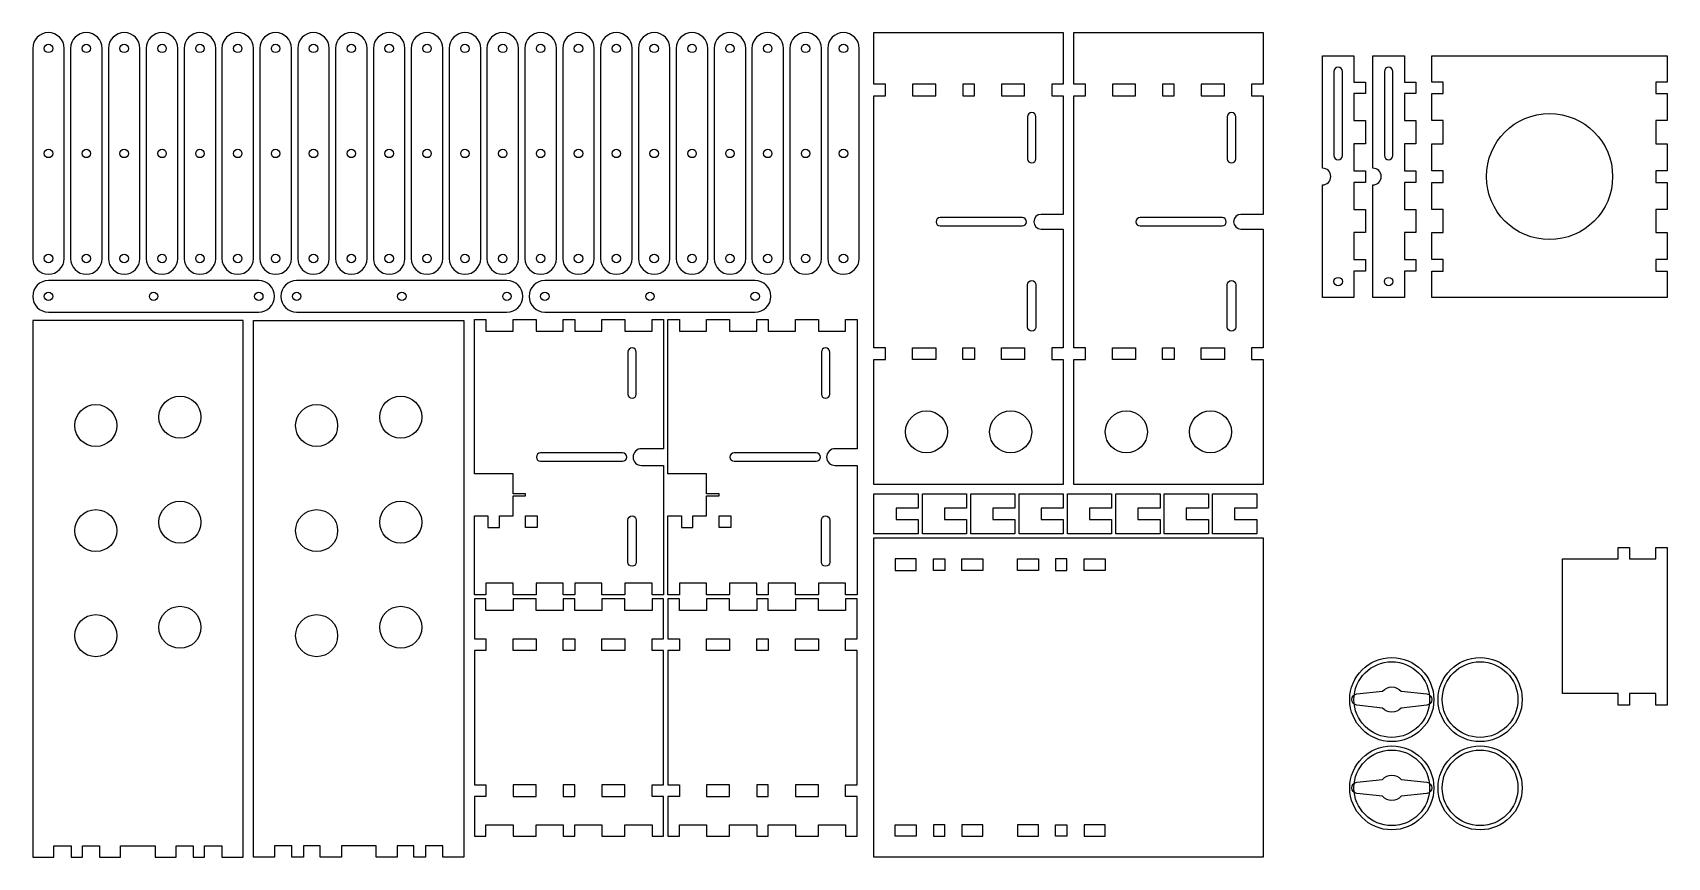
# Model space of a CAD drawing. Header units: inches. Extents: x 51 to 828, y 44 to 437.
import ezdxf

# ---------------------------------------------------------------- set-up
doc = ezdxf.new("R2010")
doc.units = ezdxf.units.IN
doc.header["$MEASUREMENT"] = 0

msp = doc.modelspace()

# ---------------------------------------------------------------- linework, layer by layer
for points in [[(51.03, 329.29, 1), (66.03, 329.29), (66.03, 429.29, 1), (51.03, 429.29)], [(69.03, 329.29, 1), (84.03, 329.29), (84.03, 429.29, 1), (69.03, 429.29)], [(87.03, 329.29, 1), (102.03, 329.29), (102.03, 429.29, 1), (87.03, 429.29)], [(105.03, 329.29, 1), (120.03, 329.29), (120.03, 429.29, 1), (105.03, 429.29)], [(123.03, 329.29, 1), (138.03, 329.29), (138.03, 429.29, 1), (123.03, 429.29)], [(141.03, 329.29, 1), (156.03, 329.29), (156.03, 429.29, 1), (141.03, 429.29)], [(159.03, 329.29, 1), (174.03, 329.29), (174.03, 429.29, 1), (159.03, 429.29)], [(177.03, 329.29, 1), (192.03, 329.29), (192.03, 429.29, 1), (177.03, 429.29)], [(195.03, 329.29, 1), (210.03, 329.29), (210.03, 429.29, 1), (195.03, 429.29)], [(213.03, 329.29, 1), (228.03, 329.29), (228.03, 429.29, 1), (213.03, 429.29)], [(231.03, 329.29, 1), (246.03, 329.29), (246.03, 429.29, 1), (231.03, 429.29)], [(249.03, 329.29, 1), (264.03, 329.29), (264.03, 429.29, 1), (249.03, 429.29)], [(267.03, 329.29, 1), (282.03, 329.29), (282.03, 429.29, 1), (267.03, 429.29)], [(285.03, 329.29, 1), (300.03, 329.29), (300.03, 429.29, 1), (285.03, 429.29)], [(303.03, 329.29, 1), (318.03, 329.29), (318.03, 429.29, 1), (303.03, 429.29)], [(321.03, 329.29, 1), (336.03, 329.29), (336.03, 429.29, 1), (321.03, 429.29)], [(339.03, 329.29, 1), (354.03, 329.29), (354.03, 429.29, 1), (339.03, 429.29)], [(357.03, 329.29, 1), (372.03, 329.29), (372.03, 429.29, 1), (357.03, 429.29)], [(375.03, 329.29, 1), (390.03, 329.29), (390.03, 429.29, 1), (375.03, 429.29)], [(393.03, 329.29, 1), (408.03, 329.29), (408.03, 429.29, 1), (393.03, 429.29)], [(411.03, 329.29, 1), (426.03, 329.29), (426.03, 429.29, 1), (411.03, 429.29)], [(429.03, 329.29, 1), (444.03, 329.29), (444.03, 429.29, 1), (429.03, 429.29)], [(530.53, 350.29, 1), (530.53, 343.29), (541.03, 343.29), (541.03, 286.79), (535.53, 286.79), (535.53, 281.29), (541.03, 281.29), (541.03, 221.79), (451.03, 221.79), (451.03, 281.29), (456.53, 281.29), (456.53, 286.79), (451.03, 286.79), (451.03, 406.79), (456.53, 406.79), (456.53, 412.29), (451.03, 412.29), (451.03, 436.79), (541.03, 436.79), (541.03, 412.29), (535.53, 412.29), (535.53, 406.79), (541.03, 406.79), (541.03, 350.29)], [(625.53, 350.29, 1), (625.53, 343.29), (636.03, 343.29), (636.03, 286.79), (630.53, 286.79), (630.53, 281.29), (636.03, 281.29), (636.03, 221.79), (546.03, 221.79), (546.03, 281.29), (551.53, 281.29), (551.53, 286.79), (546.03, 286.79), (546.03, 406.79), (551.53, 406.79), (551.53, 412.29), (546.03, 412.29), (546.03, 436.79), (636.03, 436.79), (636.03, 412.29), (630.53, 412.29), (630.53, 406.79), (636.03, 406.79), (636.03, 350.29)], [(679.24, 425.79), (679.24, 413.29), (684.74, 413.29), (684.74, 407.79), (679.24, 407.79), (679.24, 394.91), (684.74, 394.91), (684.74, 383.91), (679.24, 383.91), (679.24, 371.04), (684.74, 371.04), (684.74, 365.54), (679.24, 365.54), (679.24, 352.66), (684.74, 352.66), (684.74, 341.66), (679.24, 341.66), (679.24, 328.79), (684.74, 328.79), (684.74, 323.29), (679.24, 323.29), (679.24, 310.79), (664.24, 310.79), (664.24, 364.29, 1), (664.24, 372.29), (664.24, 425.79)], [(669.74, 378.29, 1), (673.74, 378.29), (673.74, 418.29, 1), (669.74, 418.29)], [(703.24, 425.79), (703.24, 413.29), (708.74, 413.29), (708.74, 407.79), (703.24, 407.79), (703.24, 394.91), (708.74, 394.91), (708.74, 383.91), (703.24, 383.91), (703.24, 371.04), (708.74, 371.04), (708.74, 365.54), (703.24, 365.54), (703.24, 352.66), (708.74, 352.66), (708.74, 341.66), (703.24, 341.66), (703.24, 328.79), (708.74, 328.79), (708.74, 323.29), (703.24, 323.29), (703.24, 310.79), (688.24, 310.79), (688.24, 364.29, 1), (688.24, 372.29), (688.24, 425.79)], [(693.74, 378.29, 1), (697.74, 378.29), (697.74, 418.29, 1), (693.74, 418.29)], [(524.03, 396.79), (524.03, 376.79, 1), (528.03, 376.79), (528.03, 396.79, 1)], [(619.03, 396.79), (619.03, 376.79, 1), (623.03, 376.79), (623.03, 396.79, 1)], [(521.53, 348.79), (482.53, 348.79, 1), (482.53, 344.79), (521.53, 344.79, 1)], [(577.53, 348.79, 1), (577.53, 344.79), (616.53, 344.79, 1), (616.53, 348.79)], [(58.53, 318.79, 1), (58.53, 303.79), (158.53, 303.79, 1), (158.53, 318.79)], [(176.53, 318.79, 1), (176.53, 303.79), (276.53, 303.79, 1), (276.53, 318.79)], [(294.53, 318.79, 1), (294.53, 303.79), (394.53, 303.79, 1), (394.53, 318.79)], [(524.03, 296.79), (524.03, 316.79, -1), (528.03, 316.79), (528.03, 296.79, -1)], [(619.03, 296.79), (619.03, 316.79, -1), (623.03, 316.79), (623.03, 296.79, -1)], [(266.53, 169.29), (261.03, 169.29), (261.03, 206.79), (267.46, 206.79), (267.46, 201.29), (272.96, 201.29), (272.96, 206.79), (279.4, 206.79), (279.4, 216.29), (285.4, 216.29), (285.4, 217.29), (279.4, 217.29), (279.4, 226.79), (261.03, 226.79), (261.03, 300.29), (266.53, 300.29), (266.53, 294.79), (279.4, 294.79), (279.4, 300.29), (290.4, 300.29), (290.4, 294.79), (303.28, 294.79), (303.28, 300.29), (308.78, 300.29), (308.78, 294.79), (321.65, 294.79), (321.65, 300.29), (332.65, 300.29), (332.65, 294.79), (345.53, 294.79), (345.53, 300.29), (351.03, 300.29), (351.03, 238.79), (340.53, 238.79, 1), (340.53, 230.79), (351.03, 230.79), (351.03, 169.29), (345.53, 169.29), (345.53, 174.79), (332.65, 174.79), (332.65, 169.29), (321.65, 169.29), (321.65, 174.79), (308.78, 174.79), (308.78, 169.29), (303.28, 169.29), (303.28, 174.79), (290.4, 174.79), (290.4, 169.29), (279.4, 169.29), (279.4, 174.79), (266.53, 174.79)], [(358.53, 169.29), (353.03, 169.29), (353.03, 206.79), (359.46, 206.79), (359.46, 201.29), (364.96, 201.29), (364.96, 206.79), (371.4, 206.79), (371.4, 216.29), (377.4, 216.29), (377.4, 217.29), (371.4, 217.29), (371.4, 226.79), (353.03, 226.79), (353.03, 300.29), (358.53, 300.29), (358.53, 294.79), (371.4, 294.79), (371.4, 300.29), (382.4, 300.29), (382.4, 294.79), (395.28, 294.79), (395.28, 300.29), (400.78, 300.29), (400.78, 294.79), (413.65, 294.79), (413.65, 300.29), (424.65, 300.29), (424.65, 294.79), (437.53, 294.79), (437.53, 300.29), (443.03, 300.29), (443.03, 238.79), (432.53, 238.79, 1), (432.53, 230.79), (443.03, 230.79), (443.03, 169.29), (437.53, 169.29), (437.53, 174.79), (424.65, 174.79), (424.65, 169.29), (413.65, 169.29), (413.65, 174.79), (400.78, 174.79), (400.78, 169.29), (395.28, 169.29), (395.28, 174.79), (382.4, 174.79), (382.4, 169.29), (371.4, 169.29), (371.4, 174.79), (358.53, 174.79)], [(334.03, 284.79), (334.03, 264.79, 1), (338.03, 264.79), (338.03, 284.79, 1)], [(426.03, 284.79), (426.03, 264.79, 1), (430.03, 264.79), (430.03, 284.79, 1)], [(292.53, 236.79, 1), (292.53, 232.79), (331.53, 232.79, 1), (331.53, 236.79)], [(384.53, 236.79, 1), (384.53, 232.79), (423.53, 232.79, 1), (423.53, 236.79)], [(334.03, 184.79), (334.03, 204.79, -1), (338.03, 204.79), (338.03, 184.79, -1)], [(426.03, 184.79), (426.03, 204.79, -1), (430.03, 204.79), (430.03, 184.79, -1)], [(713.84, 122.05, -0.895045), (713.84, 116.68), (701.68, 115.33, -0.442614), (692.8, 115.33), (680.64, 116.68, -0.895045), (680.64, 122.05), (692.8, 123.4, -0.442614), (701.68, 123.4)], [(713.84, 80.05, -0.895045), (713.84, 74.68), (701.68, 73.33, -0.442614), (692.8, 73.33), (680.64, 74.68, -0.895045), (680.64, 80.05), (692.8, 81.4, -0.442614), (701.68, 81.4)]]:
    msp.add_lwpolyline(points, format="xyb", close=True)
for points in [[(716.24, 425.79), (828.24, 425.79), (828.24, 413.29), (822.74, 413.29), (822.74, 407.79), (828.24, 407.79), (828.24, 394.91), (822.74, 394.91), (822.74, 383.91), (828.24, 383.91), (828.24, 371.04), (822.74, 371.04), (822.74, 365.54), (828.24, 365.54), (828.24, 352.66), (822.74, 352.66), (822.74, 341.66), (828.24, 341.66), (828.24, 328.79), (822.74, 328.79), (822.74, 323.29), (828.24, 323.29), (828.24, 310.79), (716.24, 310.79), (716.24, 323.29), (721.74, 323.29), (721.74, 328.79), (716.24, 328.79), (716.24, 341.66), (721.74, 341.66), (721.74, 352.66), (716.24, 352.66), (716.24, 365.54), (721.74, 365.54), (721.74, 371.04), (716.24, 371.04), (716.24, 383.91), (721.74, 383.91), (721.74, 394.91), (716.24, 394.91), (716.24, 407.79), (721.74, 407.79), (721.74, 413.29), (716.24, 413.29)], [(469.4, 406.79), (480.4, 406.79), (480.4, 412.29), (469.4, 412.29)], [(493.28, 406.79), (498.78, 406.79), (498.78, 412.29), (493.28, 412.29)], [(511.65, 406.79), (522.65, 406.79), (522.65, 412.29), (511.65, 412.29)], [(564.4, 406.79), (575.4, 406.79), (575.4, 412.29), (564.4, 412.29)], [(588.28, 406.79), (593.78, 406.79), (593.78, 412.29), (588.28, 412.29)], [(606.65, 406.79), (617.65, 406.79), (617.65, 412.29), (606.65, 412.29)], [(92.78, 49.79), (109.28, 49.79), (109.28, 44.29), (119.28, 44.29), (119.28, 49.79), (127.28, 49.79), (127.28, 44.29), (132.78, 44.29), (132.78, 49.79), (141.03, 49.79), (141.03, 44.29), (151.03, 44.29), (151.03, 299.79), (51.03, 299.79), (51.03, 44.29), (61.03, 44.29), (61.03, 49.79), (69.28, 49.79), (69.28, 44.29), (74.78, 44.29), (74.78, 49.79), (82.78, 49.79), (82.78, 44.29), (92.78, 44.29)], [(174.28, 49.79), (166.03, 49.79), (166.03, 44.29), (156.03, 44.29), (156.03, 299.79), (256.03, 299.79), (256.03, 44.29), (246.03, 44.29), (246.03, 49.79), (237.78, 49.79), (237.78, 44.29), (232.28, 44.29), (232.28, 49.79), (224.28, 49.79), (224.28, 44.29), (214.28, 44.29), (214.28, 49.79), (197.78, 49.79), (197.78, 44.29), (187.78, 44.29), (187.78, 49.79), (179.78, 49.79), (179.78, 44.29), (174.28, 44.29)], [(469.4, 286.79), (480.4, 286.79), (480.4, 281.29), (469.4, 281.29)], [(493.28, 286.79), (498.78, 286.79), (498.78, 281.29), (493.28, 281.29)], [(511.65, 286.79), (522.65, 286.79), (522.65, 281.29), (511.65, 281.29)], [(564.4, 286.79), (575.4, 286.79), (575.4, 281.29), (564.4, 281.29)], [(588.28, 286.79), (593.78, 286.79), (593.78, 281.29), (588.28, 281.29)], [(606.65, 286.79), (617.65, 286.79), (617.65, 281.29), (606.65, 281.29)], [(461.53, 205.04), (472.03, 205.04), (472.03, 198.29), (451.03, 198.29), (451.03, 217.29), (472.03, 217.29), (472.03, 210.54), (461.53, 210.54)], [(484.53, 205.04), (495.03, 205.04), (495.03, 198.29), (474.03, 198.29), (474.03, 217.29), (495.03, 217.29), (495.03, 210.54), (484.53, 210.54)], [(507.53, 205.04), (518.03, 205.04), (518.03, 198.29), (497.03, 198.29), (497.03, 217.29), (518.03, 217.29), (518.03, 210.54), (507.53, 210.54)], [(530.53, 205.04), (541.03, 205.04), (541.03, 198.29), (520.03, 198.29), (520.03, 217.29), (541.03, 217.29), (541.03, 210.54), (530.53, 210.54)], [(553.53, 205.04), (564.03, 205.04), (564.03, 198.29), (543.03, 198.29), (543.03, 217.29), (564.03, 217.29), (564.03, 210.54), (553.53, 210.54)], [(576.53, 205.04), (587.03, 205.04), (587.03, 198.29), (566.03, 198.29), (566.03, 217.29), (587.03, 217.29), (587.03, 210.54), (576.53, 210.54)], [(599.53, 205.04), (610.03, 205.04), (610.03, 198.29), (589.03, 198.29), (589.03, 217.29), (610.03, 217.29), (610.03, 210.54), (599.53, 210.54)], [(622.53, 205.04), (633.03, 205.04), (633.03, 198.29), (612.03, 198.29), (612.03, 217.29), (633.03, 217.29), (633.03, 210.54), (622.53, 210.54)], [(285.4, 206.79), (290.9, 206.79), (290.9, 201.29), (285.4, 201.29)], [(377.4, 206.79), (382.9, 206.79), (382.9, 201.29), (377.4, 201.29)], [(636.03, 196.29), (636.03, 44.29), (451.03, 44.29), (451.03, 196.29)], [(822.74, 186.29), (822.74, 191.79), (828.24, 191.79), (828.24, 116.79), (822.74, 116.79), (822.74, 122.29), (810.3, 122.29), (810.3, 116.79), (804.8, 116.79), (804.8, 122.29), (778.36, 122.29), (778.36, 186.29), (804.8, 186.29), (804.8, 191.79), (810.3, 191.79), (810.3, 186.29)], [(471.03, 180.79), (471.03, 186.29), (461.03, 186.29), (461.03, 180.79)], [(479.28, 186.29), (484.78, 186.29), (484.78, 180.79), (479.28, 180.79)], [(492.78, 186.29), (502.78, 186.29), (502.78, 180.79), (492.78, 180.79)], [(519.28, 186.29), (529.28, 186.29), (529.28, 180.79), (519.28, 180.79)], [(542.78, 186.29), (537.28, 186.29), (537.28, 180.79), (542.78, 180.79)], [(551.03, 186.29), (561.03, 186.29), (561.03, 180.79), (551.03, 180.79)], [(308.78, 161.79), (308.78, 167.29), (303.28, 167.29), (303.28, 161.79), (290.4, 161.79), (290.4, 167.29), (279.4, 167.29), (279.4, 161.79), (266.53, 161.79), (266.53, 167.29), (261.03, 167.29), (261.03, 148.29), (266.53, 148.29), (266.53, 142.79), (261.03, 142.79), (261.03, 78.79), (266.53, 78.79), (266.53, 73.29), (261.03, 73.29), (261.03, 54.29), (266.53, 54.29), (266.53, 59.79), (279.4, 59.79), (279.4, 54.29), (290.4, 54.29), (290.4, 59.79), (303.28, 59.79), (303.28, 54.29), (308.78, 54.29), (308.78, 59.79), (321.65, 59.79), (321.65, 54.29), (332.65, 54.29), (332.65, 59.79), (345.53, 59.79), (345.53, 54.29), (351.03, 54.29), (351.03, 73.29), (345.53, 73.29), (345.53, 78.79), (351.03, 78.79), (351.03, 142.79), (345.53, 142.79), (345.53, 148.29), (351.03, 148.29), (351.03, 167.29), (345.53, 167.29), (345.53, 161.79), (332.65, 161.79), (332.65, 167.29), (321.65, 167.29), (321.65, 161.79)], [(400.78, 161.79), (400.78, 167.29), (395.28, 167.29), (395.28, 161.79), (382.4, 161.79), (382.4, 167.29), (371.4, 167.29), (371.4, 161.79), (358.53, 161.79), (358.53, 167.29), (353.03, 167.29), (353.03, 148.29), (358.53, 148.29), (358.53, 142.79), (353.03, 142.79), (353.03, 78.79), (358.53, 78.79), (358.53, 73.29), (353.03, 73.29), (353.03, 54.29), (358.53, 54.29), (358.53, 59.79), (371.4, 59.79), (371.4, 54.29), (382.4, 54.29), (382.4, 59.79), (395.28, 59.79), (395.28, 54.29), (400.78, 54.29), (400.78, 59.79), (413.65, 59.79), (413.65, 54.29), (424.65, 54.29), (424.65, 59.79), (437.53, 59.79), (437.53, 54.29), (443.03, 54.29), (443.03, 73.29), (437.53, 73.29), (437.53, 78.79), (443.03, 78.79), (443.03, 142.79), (437.53, 142.79), (437.53, 148.29), (443.03, 148.29), (443.03, 167.29), (437.53, 167.29), (437.53, 161.79), (424.65, 161.79), (424.65, 167.29), (413.65, 167.29), (413.65, 161.79)], [(290.4, 142.79), (279.4, 142.79), (279.4, 148.29), (290.4, 148.29)], [(308.78, 142.79), (303.28, 142.79), (303.28, 148.29), (308.78, 148.29)], [(332.65, 142.79), (321.65, 142.79), (321.65, 148.29), (332.65, 148.29)], [(382.4, 142.79), (371.4, 142.79), (371.4, 148.29), (382.4, 148.29)], [(400.78, 142.79), (395.28, 142.79), (395.28, 148.29), (400.78, 148.29)], [(424.65, 142.79), (413.65, 142.79), (413.65, 148.29), (424.65, 148.29)], [(290.4, 78.79), (279.4, 78.79), (279.4, 73.29), (290.4, 73.29)], [(308.78, 78.79), (303.28, 78.79), (303.28, 73.29), (308.78, 73.29)], [(332.65, 78.79), (321.65, 78.79), (321.65, 73.29), (332.65, 73.29)], [(382.4, 78.79), (371.4, 78.79), (371.4, 73.29), (382.4, 73.29)], [(400.78, 78.79), (395.28, 78.79), (395.28, 73.29), (400.78, 73.29)], [(424.65, 78.79), (413.65, 78.79), (413.65, 73.29), (424.65, 73.29)], [(471.03, 59.79), (471.03, 54.29), (461.03, 54.29), (461.03, 59.79)], [(479.28, 54.29), (484.78, 54.29), (484.78, 59.79), (479.28, 59.79)], [(492.78, 54.29), (502.78, 54.29), (502.78, 59.79), (492.78, 59.79)], [(519.28, 54.29), (529.28, 54.29), (529.28, 59.79), (519.28, 59.79)], [(542.78, 54.29), (537.28, 54.29), (537.28, 59.79), (542.78, 59.79)], [(551.03, 54.29), (561.03, 54.29), (561.03, 59.79), (551.03, 59.79)]]:
    msp.add_lwpolyline(points, close=True)
for centre, radius in [((58.53, 429.29), 2), ((76.53, 429.29), 2), ((94.53, 429.29), 2), ((112.53, 429.29), 2), ((130.53, 429.29), 2), ((148.53, 429.29), 2), ((166.53, 429.29), 2), ((184.53, 429.29), 2), ((202.53, 429.29), 2), ((220.53, 429.29), 2), ((238.53, 429.29), 2), ((256.53, 429.29), 2), ((274.53, 429.29), 2), ((292.53, 429.29), 2), ((310.53, 429.29), 2), ((328.53, 429.29), 2), ((346.53, 429.29), 2), ((364.53, 429.29), 2), ((382.53, 429.29), 2), ((400.53, 429.29), 2), ((418.53, 429.29), 2), ((436.53, 429.29), 2), ((772.24, 368.29), 30), ((58.53, 379.29), 2), ((76.53, 379.29), 2), ((94.53, 379.29), 2), ((112.53, 379.29), 2), ((130.53, 379.29), 2), ((148.53, 379.29), 2), ((166.53, 379.29), 2), ((184.53, 379.29), 2), ((202.53, 379.29), 2), ((220.53, 379.29), 2), ((238.53, 379.29), 2), ((256.53, 379.29), 2), ((274.53, 379.29), 2), ((292.53, 379.29), 2), ((310.53, 379.29), 2), ((328.53, 379.29), 2), ((346.53, 379.29), 2), ((364.53, 379.29), 2), ((382.53, 379.29), 2), ((400.53, 379.29), 2), ((418.53, 379.29), 2), ((436.53, 379.29), 2), ((58.53, 329.29), 2), ((76.53, 329.29), 2), ((94.53, 329.29), 2), ((112.53, 329.29), 2), ((130.53, 329.29), 2), ((148.53, 329.29), 2), ((166.53, 329.29), 2), ((184.53, 329.29), 2), ((202.53, 329.29), 2), ((220.53, 329.29), 2), ((238.53, 329.29), 2), ((256.53, 329.29), 2), ((274.53, 329.29), 2), ((292.53, 329.29), 2), ((310.53, 329.29), 2), ((328.53, 329.29), 2), ((346.53, 329.29), 2), ((364.53, 329.29), 2), ((382.53, 329.29), 2), ((400.53, 329.29), 2), ((418.53, 329.29), 2), ((436.53, 329.29), 2), ((671.74, 318.29), 2), ((695.74, 318.29), 2), ((58.53, 311.29), 2), ((108.53, 311.29), 2), ((158.53, 311.29), 2), ((176.53, 311.29), 2), ((226.53, 311.29), 2), ((276.53, 311.29), 2), ((294.53, 311.29), 2), ((344.53, 311.29), 2), ((394.53, 311.29), 2), ((81.03, 249.79), 10), ((121.03, 253.79), 10), ((186.03, 249.79), 10), ((226.03, 253.79), 10), ((476.03, 246.79), 10), ((516.03, 246.79), 10), ((571.03, 246.79), 10), ((611.03, 246.79), 10), ((121.03, 203.79), 10), ((226.03, 203.79), 10), ((81.03, 199.79), 10), ((186.03, 199.79), 10), ((121.03, 153.79), 10), ((226.03, 153.79), 10), ((81.03, 149.79), 10), ((186.03, 149.79), 10), ((697.24, 119.36), 20), ((739.24, 119.36), 20), ((697.24, 77.36), 20), ((739.24, 77.36), 20)]:
    msp.add_circle(centre, radius)
at = {"color": 2}
for centre in [(697.24, 119.36), (739.24, 119.36), (697.24, 77.36), (739.24, 77.36)]:
    msp.add_circle(centre, 18, dxfattribs=at)

doc.saveas('drawing.dxf')
